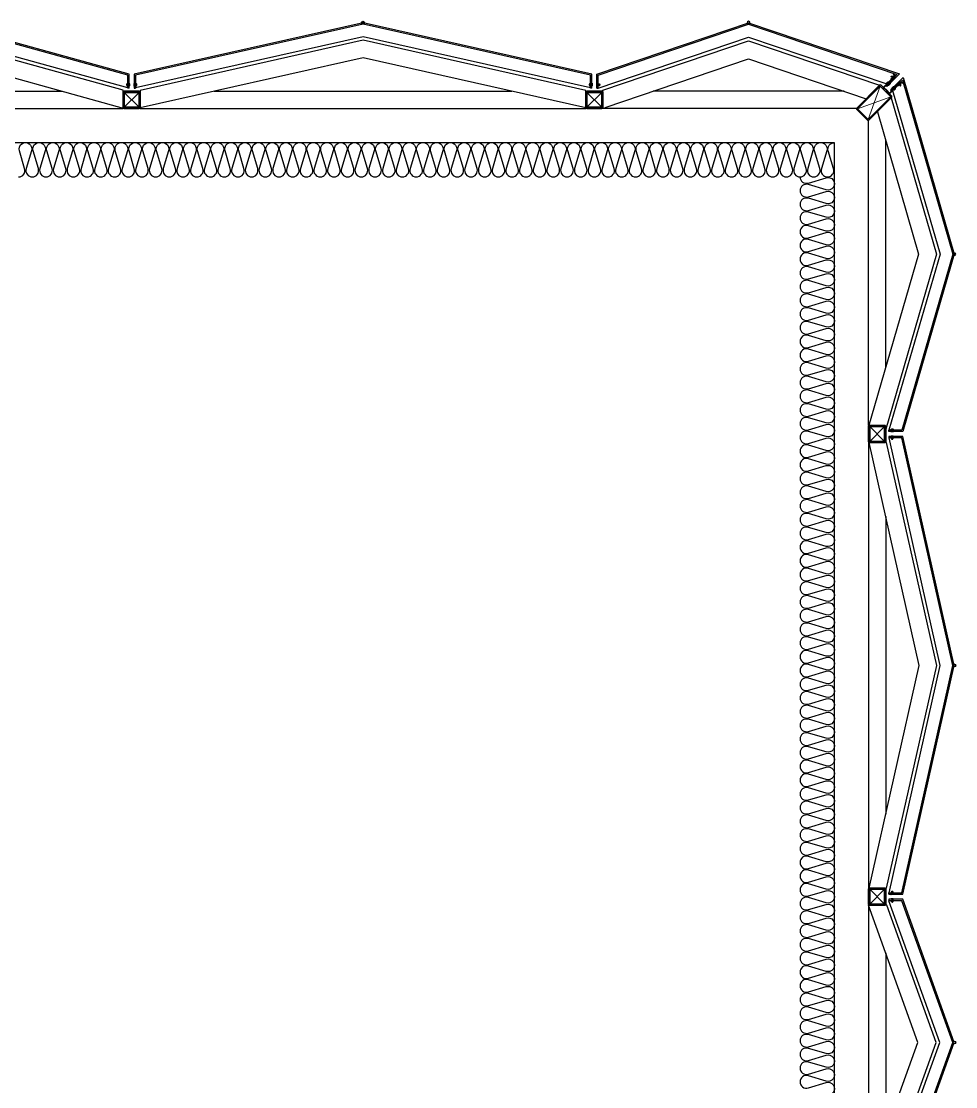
# Model space of a CAD drawing. Header units: millimetres. Extents: x -95754 to 177808, y 34455 to 149960.
# Drawn here: x 175082 to 177808, y 146351 to 149459 of the extents above; entities that cross this region are included whole.
import ezdxf

# ---------------------------------------------------------------- set-up
doc = ezdxf.new("R2010")
doc.units = ezdxf.units.MM
doc.header["$LTSCALE"] = 300
doc.linetypes.add('HID', pattern=[2.8, 1.8, -1])
for name, color, linetype in [('6FIN', 6, 'Continuous'), ('A-ELE', 7, 'Continuous'), ('A-하지철물', 55, 'Continuous'), ('alucobond', 4, 'Continuous'), ('ISL', 251, 'Continuous'), ('mold', 4, 'Continuous'), ('SHEET', 6, 'Continuous')]:
    doc.layers.add(name, color=color, linetype=linetype)
doc.layers.add('PIPE', color=3, linetype='Continuous', lineweight=5)

# ---------------------------------------------------------------- blocks, each defined once
blk = doc.blocks.new('EX-1100')
at = {"layer": '6FIN', "elevation": 0}
for points in [[(3.2, 204.1), (46.8, 204.1, 0.414214), (50, 207.3), (50, 250.9, 0.414214), (46.8, 254.1), (3.2, 254.1, 0.414214), (0, 250.9), (0, 207.3, 0.414214)], [(1146.8, 204.1), (1103.2, 204.1, -0.414214), (1100, 207.3), (1100, 250.9, -0.414214), (1103.2, 254.1), (1146.8, 254.1, -0.414214), (1150, 250.9), (1150, 207.3, -0.414214)]]:
    blk.add_lwpolyline(points, format="xyb", close=True, dxfattribs=at)
at = {"layer": 'A-하지철물'}
for p, q in [((1100, 254.1), (50, 254.1)), ((923.1, 204.1), (226.9, 204.1)), ((575, 55.9), (575, 107.8))]:
    blk.add_line(p, q, dxfattribs=at)
at = {"layer": 'A-하지철물', "elevation": 0}
blk.add_lwpolyline([(1100, 201.1), (1100, 253), (575, 107.8), (50, 253), (50, 201.1), (575, 55.9)], close=True, dxfattribs=at)
at = {"layer": 'A-하지철물'}
blk.add_circle((575, 4.1), 4.07, dxfattribs=at)
at = {"layer": 'alucobond', "color": 251, "linetype": 'HID', "ltscale": 10}
for p, q in [((31.5, 182.4), (31.5, 187.8)), ((31.5, 186.6), (39.5, 186.6)), ((32, 189.3), (32.5, 189.3)), ((32.5, 180.9), (32.5, 189.3)), ((38, 182.7), (38, 187.4)), ((39.5, 182.7), (39.5, 187.4)), ((1110.5, 182.7), (1110.5, 187.4)), ((1118.5, 186.6), (1110.5, 186.6)), ((1112, 182.7), (1112, 187.4)), ((1117.5, 180.9), (1117.5, 189.3)), ((1118, 189.3), (1117.5, 189.3)), ((1118.5, 182.4), (1118.5, 187.8)), ((30.2, 185.1), (41.5, 185.1)), ((31.5, 183.6), (39.5, 183.6)), ((32, 180.9), (32.5, 180.9)), ((1119.8, 185.1), (1108.5, 185.1)), ((1118.5, 183.6), (1110.5, 183.6)), ((1118, 180.9), (1117.5, 180.9))]:
    blk.add_line(p, q, dxfattribs=at)
at = {"layer": 'alucobond'}
for p, q in [((32.5, 195.1), (36.5, 195.1)), ((1117.5, 195.1), (1113.5, 195.1))]:
    blk.add_line(p, q, dxfattribs=at)
at = {"layer": 'alucobond', "color": 251, "linetype": 'HID', "ltscale": 10, "elevation": 0}
for points in [[(32, 189.3), (31.5, 187.8)], [(36.5, 194.5), (575, 45.6), (1113.5, 194.5)], [(1118, 189.3), (1118.5, 187.8)], [(32, 180.9), (31.5, 182.4)], [(1118, 180.9), (1118.5, 182.4)]]:
    blk.add_lwpolyline(points, dxfattribs=at)
at = {"layer": 'alucobond', "elevation": 0}
for points in [[(32.5, 195.1), (32.5, 154.1), (575, 4.1), (1117.5, 154.1), (1117.5, 195.1)], [(36.5, 195.1), (36.5, 157.1), (575, 8.2), (1113.5, 157.1), (1113.5, 195.1)], [(1113.5, 195.1), (1113.5, 157.2)]]:
    blk.add_lwpolyline(points, dxfattribs=at)
at = {"layer": 'alucobond', "color": 251, "linetype": 'HID', "ltscale": 10, "elevation": 0}
for points in [[(39.5, 186.6, -0.666667), (39.5, 183.6, -1.5)], [(1110.5, 186.6, 0.666667), (1110.5, 183.6, 1.5)]]:
    blk.add_lwpolyline(points, format="xyb", dxfattribs=at)
at = {"layer": 'alucobond', "color": 251, "linetype": 'HID', "ltscale": 10}
for centre, start, end in [((38.7, 187.4), 0, 180), ((1111.3, 187.4), 0, 180), ((38.7, 182.7), 180, 0), ((1111.3, 182.7), 180, 0)]:
    blk.add_arc(centre, 0.75, start, end, dxfattribs=at)
at = {"layer": 'mold', "color": 4, "elevation": 0}
for points in [[(25, 204.1), (25, 202.6)], [(1125, 204.1), (1125, 202.6)]]:
    blk.add_lwpolyline(points, dxfattribs=at)
at = {"layer": 'SHEET', "color": 8}
for p, q in [((46.8, 250.9), (3.2, 207.3)), ((3.2, 250.9), (46.8, 207.3)), ((1103.2, 250.9), (1146.8, 207.3)), ((1146.8, 250.9), (1103.2, 207.3))]:
    blk.add_line(p, q, dxfattribs=at)
at = {"layer": 'SHEET', "color": 8, "elevation": 0}
for points in [[(3.2, 207.3), (46.8, 207.3), (46.8, 250.9), (3.2, 250.9)], [(1146.8, 207.3), (1103.2, 207.3), (1103.2, 250.9), (1146.8, 250.9)]]:
    blk.add_lwpolyline(points, close=True, dxfattribs=at)
blk = doc.blocks.new('EX-1350')
at = {"layer": '6FIN', "elevation": 0}
for points in [[(3.2, 204.1), (46.8, 204.1, 0.414214), (50, 207.3), (50, 250.9, 0.414214), (46.8, 254.1), (3.2, 254.1, 0.414214), (0, 250.9), (0, 207.3, 0.414214)], [(1396.8, 204.1), (1353.2, 204.1, -0.414214), (1350, 207.3), (1350, 250.9, -0.414214), (1353.2, 254.1), (1396.8, 254.1, -0.414214), (1400, 250.9), (1400, 207.3, -0.414214)]]:
    blk.add_lwpolyline(points, format="xyb", close=True, dxfattribs=at)
at = {"layer": 'A-하지철물'}
for p, q in [((1350, 254.1), (50, 254.1)), ((1133.9, 204.1), (266.1, 204.1))]:
    blk.add_line(p, q, dxfattribs=at)
at = {"layer": 'A-하지철물', "elevation": 0}
for points in [[(49.7, 252.7), (700, 106.6), (1350.3, 252.7)], [(50, 254.1), (50, 201.4), (700, 55.3), (1350, 201.4), (1350, 254.1)]]:
    blk.add_lwpolyline(points, dxfattribs=at)
at = {"layer": 'A-하지철물'}
blk.add_circle((700, 4.1), 4.07, dxfattribs=at)
at = {"layer": 'alucobond', "color": 251, "linetype": 'HID', "ltscale": 10}
for p, q in [((31.5, 182.4), (31.5, 187.8)), ((31.5, 186.6), (39.5, 186.6)), ((32, 189.3), (32.5, 189.3)), ((32.5, 180.9), (32.5, 189.3)), ((38, 182.7), (38, 187.4)), ((39.5, 182.7), (39.5, 187.4)), ((1360.5, 182.7), (1360.5, 187.4)), ((1368.5, 186.6), (1360.5, 186.6)), ((1362, 182.7), (1362, 187.4)), ((1367.5, 180.9), (1367.5, 189.3)), ((1368, 189.3), (1367.5, 189.3)), ((1368.5, 182.4), (1368.5, 187.8)), ((30.2, 185.1), (41.5, 185.1)), ((31.5, 183.6), (39.5, 183.6)), ((32, 180.9), (32.5, 180.9)), ((1369.8, 185.1), (1358.5, 185.1)), ((1368.5, 183.6), (1360.5, 183.6)), ((1368, 180.9), (1367.5, 180.9))]:
    blk.add_line(p, q, dxfattribs=at)
at = {"layer": 'alucobond'}
for p, q in [((32.5, 195.1), (36.5, 195.1)), ((1367.5, 195.1), (1363.5, 195.1))]:
    blk.add_line(p, q, dxfattribs=at)
at = {"layer": 'alucobond', "color": 251, "linetype": 'HID', "ltscale": 10, "elevation": 0}
for points in [[(32, 189.3), (31.5, 187.8)], [(36.5, 194.2), (700, 45.1), (1363.5, 194.2)], [(1368, 189.3), (1368.5, 187.8)], [(32, 180.9), (31.5, 182.4)], [(1368, 180.9), (1368.5, 182.4)]]:
    blk.add_lwpolyline(points, dxfattribs=at)
at = {"layer": 'alucobond', "elevation": 0}
for points in [[(32.5, 195.1), (32.5, 154.1), (700, 4.1), (1367.5, 154.1), (1367.5, 195.1)], [(36.5, 195.1), (36.5, 157.3), (700, 8.2), (1363.5, 157.3), (1363.5, 195.1)]]:
    blk.add_lwpolyline(points, dxfattribs=at)
at = {"layer": 'alucobond', "color": 251, "linetype": 'HID', "ltscale": 10, "elevation": 0}
for points in [[(39.5, 186.6, -0.666667), (39.5, 183.6, -1.5)], [(1360.5, 186.6, 0.666667), (1360.5, 183.6, 1.5)]]:
    blk.add_lwpolyline(points, format="xyb", dxfattribs=at)
at = {"layer": 'alucobond', "color": 251, "linetype": 'HID', "ltscale": 10}
for centre, start, end in [((38.7, 187.4), 0, 180), ((1361.3, 187.4), 0, 180), ((38.7, 182.7), 180, 0), ((1361.3, 182.7), 180, 0)]:
    blk.add_arc(centre, 0.75, start, end, dxfattribs=at)
at = {"layer": 'mold', "color": 4, "elevation": 0}
for points in [[(25, 204.1), (25, 202.6)], [(1375, 204.1), (1375, 202.6)]]:
    blk.add_lwpolyline(points, dxfattribs=at)
at = {"layer": 'SHEET', "color": 8}
for p, q in [((46.8, 250.9), (3.2, 207.3)), ((3.2, 250.9), (46.8, 207.3)), ((1353.2, 250.9), (1396.8, 207.3)), ((1396.8, 250.9), (1353.2, 207.3))]:
    blk.add_line(p, q, dxfattribs=at)
at = {"layer": 'SHEET', "color": 8, "elevation": 0}
for points in [[(3.2, 207.3), (46.8, 207.3), (46.8, 250.9), (3.2, 250.9)], [(1396.8, 207.3), (1353.2, 207.3), (1353.2, 250.9), (1396.8, 250.9)]]:
    blk.add_lwpolyline(points, close=True, dxfattribs=at)
blk = doc.blocks.new('EX-850-1')
at = {"layer": '6FIN', "elevation": 0}
for points in [[(3.2, 204.1), (46.8, 204.1, 0.414214), (50, 207.3), (50, 250.9, 0.414214), (46.8, 254.1), (3.2, 254.1, 0.414214), (0, 250.9), (0, 207.3, 0.414214)], [(896.8, 204.1), (853.2, 204.1, -0.414214), (850, 207.3), (850, 250.9, -0.414214), (853.2, 254.1), (896.8, 254.1, -0.414214), (900, 250.9), (900, 207.3, -0.414214)]]:
    blk.add_lwpolyline(points, format="xyb", close=True, dxfattribs=at)
at = {"layer": 'A-하지철물'}
for p, q in [((850, 254.1), (50, 254.1)), ((710.9, 204.1), (189.1, 204.1))]:
    blk.add_line(p, q, dxfattribs=at)
at = {"layer": 'A-하지철물', "elevation": 0}
for points in [[(49.9, 254.1), (450, 110.3), (850.1, 254.1)], [(50, 204.1), (50, 200.9), (450, 57.2), (850, 200.9), (850, 204.1)]]:
    blk.add_lwpolyline(points, dxfattribs=at)
at = {"layer": 'A-하지철물'}
blk.add_circle((450, 4.1), 4.07, dxfattribs=at)
at = {"layer": 'alucobond', "color": 251, "linetype": 'HID', "ltscale": 10}
for p, q in [((31.5, 182.4), (31.5, 187.8)), ((31.5, 186.6), (39.5, 186.6)), ((32, 189.3), (32.5, 189.3)), ((32.5, 180.9), (32.5, 189.3)), ((38, 182.7), (38, 187.4)), ((39.5, 182.7), (39.5, 187.4)), ((860.5, 182.7), (860.5, 187.4)), ((868.5, 186.6), (860.5, 186.6)), ((862, 182.7), (862, 187.4)), ((867.5, 180.9), (867.5, 189.3)), ((868, 189.3), (867.5, 189.3)), ((868.5, 182.4), (868.5, 187.8)), ((30.2, 185.1), (41.5, 185.1)), ((31.5, 183.6), (39.5, 183.6)), ((32, 180.9), (32.5, 180.9)), ((869.8, 185.1), (858.5, 185.1)), ((868.5, 183.6), (860.5, 183.6)), ((868, 180.9), (867.5, 180.9))]:
    blk.add_line(p, q, dxfattribs=at)
at = {"layer": 'alucobond'}
for p, q in [((32.5, 195.1), (36.5, 195.1)), ((867.5, 195.1), (863.5, 195.1))]:
    blk.add_line(p, q, dxfattribs=at)
at = {"layer": 'alucobond', "color": 251, "linetype": 'HID', "ltscale": 10}
for points in [[(32, 189.3), (31.5, 187.8)], [(868, 189.3), (868.5, 187.8)], [(32, 180.9), (31.5, 182.4)], [(868, 180.9), (868.5, 182.4)]]:
    blk.add_lwpolyline(points, dxfattribs=at)
at = {"layer": 'alucobond', "elevation": 0}
for points in [[(32.5, 195.1), (32.5, 154.1), (450, 4.1), (867.5, 154.1), (867.5, 195.1)], [(36.5, 195.1), (36.5, 156.9), (450, 8.3), (863.5, 156.9), (863.5, 195.1)]]:
    blk.add_lwpolyline(points, dxfattribs=at)
at = {"layer": 'alucobond', "color": 251, "linetype": 'HID', "ltscale": 10, "elevation": 0}
blk.add_lwpolyline([(36.5, 195.1), (450, 46.6), (863.5, 195.1)], dxfattribs=at)
at = {"layer": 'alucobond', "color": 251, "linetype": 'HID', "ltscale": 10}
for points in [[(39.5, 186.6, -0.666667), (39.5, 183.6, -1.5)], [(860.5, 186.6, 0.666667), (860.5, 183.6, 1.5)]]:
    blk.add_lwpolyline(points, format="xyb", dxfattribs=at)
for centre, start, end in [((38.7, 187.4), 0, 180), ((861.3, 187.4), 0, 180), ((38.7, 182.7), 180, 0), ((861.3, 182.7), 180, 0)]:
    blk.add_arc(centre, 0.75, start, end, dxfattribs=at)
at = {"layer": 'mold', "color": 4}
for points in [[(25, 204.1), (25, 202.6)], [(875, 204.1), (875, 202.6)]]:
    blk.add_lwpolyline(points, dxfattribs=at)
at = {"layer": 'SHEET', "color": 8}
for p, q in [((46.8, 250.9), (3.2, 207.3)), ((3.2, 250.9), (46.8, 207.3)), ((853.2, 250.9), (896.8, 207.3)), ((896.8, 250.9), (853.2, 207.3))]:
    blk.add_line(p, q, dxfattribs=at)
at = {"layer": 'SHEET', "color": 8, "elevation": 0}
for points in [[(3.2, 207.3), (46.8, 207.3), (46.8, 250.9), (3.2, 250.9)], [(896.8, 207.3), (853.2, 207.3), (853.2, 250.9), (896.8, 250.9)]]:
    blk.add_lwpolyline(points, close=True, dxfattribs=at)
blk = doc.blocks.new('A$C604a228c')
at = {"layer": '6FIN', "elevation": 0}
for points in [[(186.8, 1011.4), (217.6, 1042.3, -0.414214), (222.2, 1042.3), (288.4, 976.1, -0.414214), (288.4, 971.5), (257.5, 940.7, -0.414214), (253, 940.7), (186.8, 1006.9, -0.414214)], [(1075.9, 1025), (1032.3, 1025, 0.414214), (1029.1, 1021.8), (1029.1, 978.2, 0.414214), (1032.3, 975), (1075.9, 975, 0.414214), (1079.1, 978.2), (1079.1, 1021.8, 0.414214)], [(204.1, 3.2), (204.1, 46.8, -0.414214), (207.3, 50), (250.9, 50, -0.414214), (254.1, 46.8), (254.1, 3.2, -0.414214), (250.9, 0), (207.3, 0, -0.414214)]]:
    blk.add_lwpolyline(points, format="xyb", close=True, dxfattribs=at)
at = {"layer": 'A-하지철물'}
for p, q in [((325.6, 1025), (882.6, 1025)), ((289.1, 975), (1029.1, 975)), ((254.1, 50), (254.1, 940)), ((204.1, 219.2), (204.1, 880.8))]:
    blk.add_line(p, q, dxfattribs=at)
at = {"layer": 'A-하지철물', "elevation": 0}
for points in [[(1029.1, 1025), (1029.1, 1028.1), (604.1, 1172.2), (221.8, 1042.6)], [(1022.3, 977.6), (604.1, 1119.4), (261.2, 1003.2)], [(188.2, 1005.5), (56.1, 550), (204.2, 39.3)], [(228.5, 965.2), (108.2, 550), (254.1, 46.7)]]:
    blk.add_lwpolyline(points, dxfattribs=at)
at = {"layer": 'A-하지철물'}
for centre in [(604.1, 1225), (4.1, 550)]:
    blk.add_circle(centre, 4.07, dxfattribs=at)
at = {"layer": 'alucobond', "color": 251, "linetype": 'HID', "ltscale": 10}
for p, q in [((180.9, 1068), (180.9, 1067.5)), ((180.9, 1067.5), (189.3, 1067.5)), ((182.4, 1068.5), (187.8, 1068.5)), ((182.7, 1062), (187.4, 1062)), ((182.7, 1060.5), (187.4, 1060.5)), ((183.6, 1068.5), (183.6, 1060.5)), ((185.1, 1069.8), (185.1, 1058.5)), ((186.6, 1068.5), (186.6, 1060.5)), ((189.3, 1068), (189.3, 1067.5)), ((159.3, 1044), (170.6, 1044)), ((160.6, 1046.7), (160.6, 1041.3)), ((160.6, 1045.5), (168.6, 1045.5)), ((160.6, 1042.5), (168.6, 1042.5)), ((161.1, 1048.2), (161.6, 1048.2)), ((161.1, 1039.8), (161.6, 1039.8)), ((161.6, 1048.2), (161.6, 1039.8)), ((167.1, 1046.4), (167.1, 1041.6)), ((168.6, 1046.4), (168.6, 1041.6)), ((176.9, 1031.7), (180.2, 1028.4)), ((185.1, 1036.6), (177.1, 1028.6)), ((183.1, 1036.7), (177.5, 1031.1)), ((177.9, 1032.8), (181.3, 1029.4)), ((185.3, 1034.6), (179.6, 1029)), ((180.9, 1038.3), (180.5, 1037.9)), ((180.5, 1037.9), (186.5, 1032)), ((182.3, 1037.6), (186.1, 1033.8)), ((186.8, 1032.4), (186.5, 1032)), ((190.8, 1048.2), (191.1, 1048.6)), ((191.1, 1048.6), (197.1, 1042.6)), ((191.5, 1046.8), (195.3, 1043)), ((192.3, 1045.9), (198, 1051.6)), ((192.5, 1044), (200.5, 1052)), ((194.4, 1043.8), (200.1, 1049.5)), ((196.3, 1051.1), (199.7, 1047.8)), ((196.7, 1042.3), (197.1, 1042.6)), ((197.4, 1052.2), (200.7, 1048.9)), ((1048.9, 1044), (1037.5, 1044)), ((1039.6, 1046.4), (1039.6, 1041.6)), ((1047.6, 1045.5), (1039.6, 1045.5)), ((1047.6, 1042.5), (1039.6, 1042.5)), ((1041.1, 1046.4), (1041.1, 1041.6)), ((1046.6, 1048.2), (1046.6, 1039.8)), ((1047.1, 1048.2), (1046.6, 1048.2)), ((1047.1, 1039.8), (1046.6, 1039.8)), ((1047.6, 1046.7), (1047.6, 1041.3)), ((180.9, 32.5), (189.3, 32.5)), ((180.9, 32), (180.9, 32.5)), ((182.4, 31.5), (187.8, 31.5)), ((182.7, 39.5), (187.4, 39.5)), ((182.7, 38), (187.4, 38)), ((183.6, 31.5), (183.6, 39.5)), ((185.1, 30.2), (185.1, 41.5)), ((186.6, 31.5), (186.6, 39.5)), ((189.3, 32), (189.3, 32.5))]:
    blk.add_line(p, q, dxfattribs=at)
at = {"layer": 'alucobond'}
for p, q in [((190.3, 1027.5), (187.8, 1025)), ((201.6, 1038.8), (204, 1041.3)), ((1046.6, 1033.9), (1042.6, 1033.9)), ((195.1, 32.5), (195.1, 36.5))]:
    blk.add_line(p, q, dxfattribs=at)
at = {"layer": 'alucobond', "elevation": 0}
for points in [[(1046.6, 1033.9), (1046.6, 1075), (604.1, 1225), (163.9, 1075.8), (201.2, 1038.5)], [(1042.6, 1033.9), (1042.6, 1072.1), (604.1, 1220.8), (171.3, 1074.1), (204, 1041.3)], [(190.6, 1027.9), (153.4, 1065.1), (4.1, 550), (154.1, 32.5), (195.1, 32.5)], [(187.8, 1025), (155.3, 1057.5), (8.2, 550), (157.1, 36.5), (195.1, 36.5)]]:
    blk.add_lwpolyline(points, dxfattribs=at)
at = {"layer": 'alucobond', "color": 251, "linetype": 'HID', "ltscale": 10, "elevation": 0}
for points in [[(1042.6, 1034.1), (604.1, 1182.8), (201.2, 1046.2)], [(180.9, 1068), (182.4, 1068.5)], [(189.3, 1068), (187.8, 1068.5)], [(183.9, 1026.8), (45.7, 550), (194.6, 36.5)], [(161.1, 1048.2), (160.6, 1046.7)], [(161.1, 1039.8), (160.6, 1041.3)], [(180.9, 1038.3), (182.3, 1037.6)], [(186.8, 1032.4), (186.1, 1033.8)], [(190.8, 1048.2), (191.5, 1046.8)], [(196.7, 1042.3), (195.3, 1043)], [(1047.1, 1048.2), (1047.6, 1046.7)], [(1047.1, 1039.8), (1047.6, 1041.3)], [(180.9, 32), (182.4, 31.5)], [(189.3, 32), (187.8, 31.5)]]:
    blk.add_lwpolyline(points, dxfattribs=at)
at = {"layer": 'alucobond', "elevation": 0}
for points in [[(202.2, 1026.8), (201.2, 1027.9), (209.3, 1036), (177, 1068.3), (180.8, 1076.4), (182.2, 1075.8), (178.8, 1068.7), (211.4, 1036)], [(202.2, 1026.8), (201.2, 1027.9), (193, 1019.8), (160.7, 1052.1), (153.4, 1048.6), (154, 1047.2), (160.4, 1050.3), (193, 1017.6)]]:
    blk.add_lwpolyline(points, close=True, dxfattribs=at)
at = {"layer": 'alucobond', "color": 251, "linetype": 'HID', "ltscale": 10, "elevation": 0}
for points in [[(186.6, 1060.5, -0.666667), (183.6, 1060.5, -1.5)], [(168.6, 1042.5, 0.666667), (168.6, 1045.5, 1.5)], [(179.6, 1029, -0.666667), (177.5, 1031.1, -1.5)], [(200.1, 1049.5, 0.666667), (198, 1051.6, 1.5)], [(1039.6, 1042.5, -0.666667), (1039.6, 1045.5, -1.5)], [(186.6, 39.5, 0.666667), (183.6, 39.5, 1.5)]]:
    blk.add_lwpolyline(points, format="xyb", dxfattribs=at)
at = {"layer": 'alucobond', "color": 251, "linetype": 'HID', "ltscale": 10}
for centre, start, end in [((182.7, 1061.3), 90, 270), ((187.4, 1061.3), 270, 90), ((167.8, 1046.4), 0, 180), ((167.8, 1041.6), 180, 0), ((177.4, 1032.2), 45, 225), ((180.7, 1028.9), 225, 45), ((196.8, 1051.7), 45, 225), ((200.2, 1048.3), 225, 45), ((1040.3, 1046.4), 0, 180), ((1040.3, 1041.6), 180, 0), ((182.7, 38.7), 90, 270), ((187.4, 38.7), 270, 90)]:
    blk.add_arc(centre, 0.75, start, end, dxfattribs=at)
at = {"layer": 'mold', "color": 4, "elevation": 0}
for points in [[(1054.1, 1025), (1054.1, 1026.5)], [(204.1, 25), (202.6, 25)]]:
    blk.add_lwpolyline(points, dxfattribs=at)
at = {"layer": 'PIPE', "color": 1}
for p, q in [((217.6, 1042.3), (219.9, 1044.5)), ((222.2, 1042.3), (219.9, 1044.5)), ((255.3, 943), (219.9, 1040)), ((255.3, 943), (219.9, 1040)), ((286.1, 973.8), (189.1, 1009.2)), ((286.1, 973.8), (189.1, 1009.2))]:
    blk.add_line(p, q, dxfattribs=at)
at = {"layer": 'PIPE', "elevation": 0}
blk.add_lwpolyline([(217.6, 1042.3), (186.8, 1011.4, 0.414214), (186.8, 1006.9), (253, 940.7, 0.414214), (257.5, 940.7), (288.4, 971.5, 0.414214), (288.4, 976.1), (222.2, 1042.3, 0.414214)], format="xyb", close=True, dxfattribs=at)
blk.add_lwpolyline([(219.9, 1040), (189.1, 1009.2), (255.3, 943), (286.1, 973.8)], close=True, dxfattribs=at)
at = {"layer": 'SHEET', "color": 8}
for p, q in [((1032.3, 978.2), (1075.9, 1021.8)), ((1075.9, 978.2), (1032.3, 1021.8)), ((250.9, 46.8), (207.3, 3.2)), ((250.9, 3.2), (207.3, 46.8))]:
    blk.add_line(p, q, dxfattribs=at)
at = {"layer": 'SHEET', "color": 8, "elevation": 0}
for points in [[(189.1, 1009.2), (219.9, 1040), (286.1, 973.8), (255.3, 943)], [(1075.9, 1021.8), (1032.3, 1021.8), (1032.3, 978.2), (1075.9, 978.2)], [(207.3, 3.2), (207.3, 46.8), (250.9, 46.8), (250.9, 3.2)]]:
    blk.add_lwpolyline(points, close=True, dxfattribs=at)

msp = doc.modelspace()

# ---------------------------------------------------------------- linework, layer by layer
at = {"layer": 'ISL', "elevation": 0}
for points in [[(177453.6, 143605), (177453.6, 149105), (170653.6, 149105)], [(177353.6, 143605), (177453.6, 143605), (177453.6, 149105), (170653.6, 149105), (170653.6, 148805)]]:
    msp.add_lwpolyline(points, dxfattribs=at)
for points in [[(175073.6, 149005, 0.509267), (175091.3, 149029.3), (175075.9, 149080.8, -1.372593), (175111.3, 149080.8), (175095.9, 149029.3, 0.509267), (175113.6, 149005, 0.509267), (175131.3, 149029.3), (175115.9, 149080.8, -1.372593), (175151.3, 149080.8), (175135.9, 149029.3, 0.509267), (175153.6, 149005, 0.509267), (175171.3, 149029.3), (175155.9, 149080.8, -1.372593), (175191.3, 149080.8), (175175.9, 149029.3, 0.509267), (175193.6, 149005, 0.509267), (175211.3, 149029.3), (175195.9, 149080.8, -1.372593), (175231.3, 149080.8), (175215.9, 149029.3, 0.509267), (175233.6, 149005, 0.509267), (175251.3, 149029.3), (175235.9, 149080.8, -1.372593), (175271.3, 149080.8), (175255.9, 149029.3, 0.509267), (175273.6, 149005, 0.509267), (175291.3, 149029.3), (175275.9, 149080.8, -1.372593), (175311.3, 149080.8), (175295.9, 149029.3, 0.509267), (175313.6, 149005, 0.509267), (175331.3, 149029.3), (175315.9, 149080.8, -1.372593), (175351.3, 149080.8), (175335.9, 149029.3, 0.509267), (175353.6, 149005, 0.509267), (175371.3, 149029.3), (175355.9, 149080.8, -1.372593), (175391.3, 149080.8), (175375.9, 149029.3, 0.509267), (175393.6, 149005, 0.509267), (175411.3, 149029.3), (175395.9, 149080.8, -1.372593), (175431.3, 149080.8), (175415.9, 149029.3, 0.509267), (175433.6, 149005, 0.509267), (175451.3, 149029.3), (175435.9, 149080.8, -1.372593), (175471.3, 149080.8), (175455.9, 149029.3, 0.509267), (175473.6, 149005, 0.509267), (175491.3, 149029.3), (175475.9, 149080.8, -1.372593), (175511.3, 149080.8), (175495.9, 149029.3, 0.509267), (175513.6, 149005, 0.509267), (175531.3, 149029.3), (175515.9, 149080.8, -1.372593), (175551.3, 149080.8), (175535.9, 149029.3, 0.509267), (175553.6, 149005, 0.509267), (175571.3, 149029.3), (175555.9, 149080.8, -1.372593), (175591.3, 149080.8), (175575.9, 149029.3, 0.509267), (175593.6, 149005, 0.509267), (175611.3, 149029.3), (175595.9, 149080.8, -1.372593), (175631.3, 149080.8), (175615.9, 149029.3, 0.509267), (175633.6, 149005, 0.509267), (175651.3, 149029.3), (175635.9, 149080.8, -1.372593), (175671.3, 149080.8), (175655.9, 149029.3, 0.509267), (175673.6, 149005, 0.509267), (175691.3, 149029.3), (175675.9, 149080.8, -1.372593), (175711.3, 149080.8), (175695.9, 149029.3, 0.509267), (175713.6, 149005, 0.509267), (175731.3, 149029.3), (175715.9, 149080.8, -1.372593), (175751.3, 149080.8), (175735.9, 149029.3, 0.509267), (175753.6, 149005, 0.509267), (175771.3, 149029.3), (175755.9, 149080.8, -1.372593), (175791.3, 149080.8), (175775.9, 149029.3, 0.509267), (175793.6, 149005, 0.509267), (175811.3, 149029.3), (175795.9, 149080.8, -1.372593), (175831.3, 149080.8), (175815.9, 149029.3, 0.509267), (175833.6, 149005, 0.509267), (175851.3, 149029.3), (175835.9, 149080.8, -1.372593), (175871.3, 149080.8), (175855.9, 149029.3, 0.509267), (175873.6, 149005, 0.509267), (175891.3, 149029.3), (175875.9, 149080.8, -1.372593), (175911.3, 149080.8), (175895.9, 149029.3, 0.509267), (175913.6, 149005, 0.509267), (175931.3, 149029.3), (175915.9, 149080.8, -1.372593), (175951.3, 149080.8), (175935.9, 149029.3, 0.509267), (175953.6, 149005, 0.509267), (175971.3, 149029.3), (175955.9, 149080.8, -1.372593), (175991.3, 149080.8), (175975.9, 149029.3, 0.509267), (175993.6, 149005, 0.509267), (176011.3, 149029.3), (175995.9, 149080.8, -1.372593), (176031.3, 149080.8), (176015.9, 149029.3, 0.509267), (176033.6, 149005, 0.509267), (176051.3, 149029.3), (176035.9, 149080.8, -1.372593), (176071.3, 149080.8), (176055.9, 149029.3, 0.509267), (176073.6, 149005, 0.509267), (176091.3, 149029.3), (176075.9, 149080.8, -1.372593), (176111.3, 149080.8), (176095.9, 149029.3, 0.509267), (176113.6, 149005, 0.509267), (176131.3, 149029.3), (176115.9, 149080.8, -1.372593), (176151.3, 149080.8), (176135.9, 149029.3, 0.509267), (176153.6, 149005, 0.509267), (176171.3, 149029.3), (176155.9, 149080.8, -1.372593), (176191.3, 149080.8), (176175.9, 149029.3, 0.509267), (176193.6, 149005, 0.509267), (176211.3, 149029.3), (176195.9, 149080.8, -1.372593), (176231.3, 149080.8), (176215.9, 149029.3, 0.509267), (176233.6, 149005, 0.509267), (176251.3, 149029.3), (176235.9, 149080.8, -1.372593), (176271.3, 149080.8), (176255.9, 149029.3, 0.509267), (176273.6, 149005, 0.509267), (176291.3, 149029.3), (176275.9, 149080.8, -1.372593), (176311.3, 149080.8), (176295.9, 149029.3, 0.509267), (176313.6, 149005, 0.509267), (176331.3, 149029.3), (176315.9, 149080.8, -1.372593), (176351.3, 149080.8), (176335.9, 149029.3, 0.509267), (176353.6, 149005, 0.509267), (176371.3, 149029.3), (176355.9, 149080.8, -1.372593), (176391.3, 149080.8), (176375.9, 149029.3, 0.509267), (176393.6, 149005, 0.509267), (176411.3, 149029.3), (176395.9, 149080.8, -1.372593), (176431.3, 149080.8), (176415.9, 149029.3, 0.509267), (176433.6, 149005, 0.509267), (176451.3, 149029.3), (176435.9, 149080.8, -1.372593), (176471.3, 149080.8), (176455.9, 149029.3, 0.509267), (176473.6, 149005, 0.509267), (176491.3, 149029.3), (176475.9, 149080.8, -1.372593), (176511.3, 149080.8), (176495.9, 149029.3, 0.509267), (176513.6, 149005, 0.509267), (176531.3, 149029.3), (176515.9, 149080.8, -1.372593), (176551.3, 149080.8), (176535.9, 149029.3, 0.509267), (176553.6, 149005, 0.509267), (176571.3, 149029.3), (176555.9, 149080.8, -1.372593), (176591.3, 149080.8), (176575.9, 149029.3, 0.509267), (176593.6, 149005, 0.509267), (176611.3, 149029.3), (176595.9, 149080.8, -1.372593), (176631.3, 149080.8), (176615.9, 149029.3, 0.509267), (176633.6, 149005, 0.509267), (176651.3, 149029.3), (176635.9, 149080.8, -1.372593), (176671.3, 149080.8), (176655.9, 149029.3, 0.509267), (176673.6, 149005, 0.509267), (176691.3, 149029.3), (176675.9, 149080.8, -1.372593), (176711.3, 149080.8), (176695.9, 149029.3, 0.509267), (176713.6, 149005, 0.509267), (176731.3, 149029.3), (176715.9, 149080.8, -1.372593), (176751.3, 149080.8), (176735.9, 149029.3, 0.509267), (176753.6, 149005, 0.509267), (176771.3, 149029.3), (176755.9, 149080.8, -1.372593), (176791.3, 149080.8), (176775.9, 149029.3, 0.509267), (176793.6, 149005, 0.509267), (176811.3, 149029.3), (176795.9, 149080.8, -1.372593), (176831.3, 149080.8), (176815.9, 149029.3, 0.509267), (176833.6, 149005, 0.509267), (176851.3, 149029.3), (176835.9, 149080.8, -1.372593), (176871.3, 149080.8), (176855.9, 149029.3, 0.509267), (176873.6, 149005, 0.509267), (176891.3, 149029.3), (176875.9, 149080.8, -1.372593), (176911.3, 149080.8), (176895.9, 149029.3, 0.509267), (176913.6, 149005, 0.509267), (176931.3, 149029.3), (176915.9, 149080.8, -1.372593), (176951.3, 149080.8), (176935.9, 149029.3, 0.509267), (176953.6, 149005, 0.509267), (176971.3, 149029.3), (176955.9, 149080.8, -1.372593), (176991.3, 149080.8), (176975.9, 149029.3, 0.509267), (176993.6, 149005, 0.509267), (177011.3, 149029.3), (176995.9, 149080.8, -1.372593), (177031.3, 149080.8), (177015.9, 149029.3, 0.509267), (177033.6, 149005, 0.509267), (177051.3, 149029.3), (177035.9, 149080.8, -1.372593), (177071.3, 149080.8), (177055.9, 149029.3, 0.509267), (177073.6, 149005, 0.509267), (177091.3, 149029.3), (177075.9, 149080.8, -1.372593), (177111.3, 149080.8), (177095.9, 149029.3, 0.509267), (177113.6, 149005, 0.509267), (177131.3, 149029.3), (177115.9, 149080.8, -1.372593), (177151.3, 149080.8), (177135.9, 149029.3, 0.509267), (177153.6, 149005, 0.509267), (177171.3, 149029.3), (177155.9, 149080.8, -1.372593), (177191.3, 149080.8), (177175.9, 149029.3, 0.509267), (177193.6, 149005, 0.509267), (177211.3, 149029.3), (177195.9, 149080.8, -1.372593), (177231.3, 149080.8), (177215.9, 149029.3, 0.509267), (177233.6, 149005, 0.509267), (177251.3, 149029.3), (177235.9, 149080.8, -1.372593), (177271.3, 149080.8), (177255.9, 149029.3, 0.509267), (177273.6, 149005, 0.509267), (177291.3, 149029.3), (177275.9, 149080.8, -1.372593), (177311.3, 149080.8), (177295.9, 149029.3, 0.509267), (177313.6, 149005, 0.509267), (177331.3, 149029.3), (177315.9, 149080.8, -1.372593), (177351.3, 149080.8), (177335.9, 149029.3, 0.509267), (177353.6, 149005, 0.509267), (177371.3, 149029.3), (177355.9, 149080.8, -1.372593), (177391.3, 149080.8), (177375.9, 149029.3, 0.509267), (177393.6, 149005, 0.509267), (177411.3, 149029.3), (177395.9, 149080.8, -1.372593), (177431.3, 149080.8), (177415.9, 149029.3, 0.509267), (177433.6, 149005, 0.509267), (177451.3, 149029.3), (177435.9, 149080.8, -0.508361), (177453.6, 149105, -0.508361)], [(177353.6, 149005, 0.509267), (177377.8, 148987.3), (177429.3, 149002.7, -1.372593), (177429.3, 148967.3), (177377.8, 148982.7, 0.509267), (177353.6, 148965, 0.509267), (177377.8, 148947.3), (177429.3, 148962.7, -1.372593), (177429.3, 148927.3), (177377.8, 148942.7, 0.509267), (177353.6, 148925, 0.509267), (177377.8, 148907.3), (177429.3, 148922.7, -1.372593), (177429.3, 148887.3), (177377.8, 148902.7, 0.509267), (177353.6, 148885, 0.509267), (177377.8, 148867.3), (177429.3, 148882.7, -1.372593), (177429.3, 148847.3), (177377.8, 148862.7, 0.509267), (177353.6, 148845, 0.509267), (177377.8, 148827.3), (177429.3, 148842.7, -1.372593), (177429.3, 148807.3), (177377.8, 148822.7, 0.509267), (177353.6, 148805, 0.509267), (177377.8, 148787.3), (177429.3, 148802.7, -1.372593), (177429.3, 148767.3), (177377.8, 148782.7, 0.509267), (177353.6, 148765, 0.509267), (177377.8, 148747.3), (177429.3, 148762.7, -1.372593), (177429.3, 148727.3), (177377.8, 148742.7, 0.509267), (177353.6, 148725, 0.509267), (177377.8, 148707.3), (177429.3, 148722.7, -1.372593), (177429.3, 148687.3), (177377.8, 148702.7, 0.509267), (177353.6, 148685, 0.509267), (177377.8, 148667.3), (177429.3, 148682.7, -1.372593), (177429.3, 148647.3), (177377.8, 148662.7, 0.509267), (177353.6, 148645, 0.509267), (177377.8, 148627.3), (177429.3, 148642.7, -1.372593), (177429.3, 148607.3), (177377.8, 148622.7, 0.509267), (177353.6, 148605, 0.509267), (177377.8, 148587.3), (177429.3, 148602.7, -1.372593), (177429.3, 148567.3), (177377.8, 148582.7, 0.509267), (177353.6, 148565, 0.509267), (177377.8, 148547.3), (177429.3, 148562.7, -1.372593), (177429.3, 148527.3), (177377.8, 148542.7, 0.509267), (177353.6, 148525, 0.509267), (177377.8, 148507.3), (177429.3, 148522.7, -1.372593), (177429.3, 148487.3), (177377.8, 148502.7, 0.509267), (177353.6, 148485, 0.509267), (177377.8, 148467.3), (177429.3, 148482.7, -1.372593), (177429.3, 148447.3), (177377.8, 148462.7, 0.509267), (177353.6, 148445, 0.509267), (177377.8, 148427.3), (177429.3, 148442.7, -1.372593), (177429.3, 148407.3), (177377.8, 148422.7, 0.509267), (177353.6, 148405, 0.509267), (177377.8, 148387.3), (177429.3, 148402.7, -1.372593), (177429.3, 148367.3), (177377.8, 148382.7, 0.509267), (177353.6, 148365, 0.509267), (177377.8, 148347.3), (177429.3, 148362.7, -1.372593), (177429.3, 148327.3), (177377.8, 148342.7, 0.509267), (177353.6, 148325, 0.509267), (177377.8, 148307.3), (177429.3, 148322.7, -1.372593), (177429.3, 148287.3), (177377.8, 148302.7, 0.509267), (177353.6, 148285, 0.509267), (177377.8, 148267.3), (177429.3, 148282.7, -1.372593), (177429.3, 148247.3), (177377.8, 148262.7, 0.509267), (177353.6, 148245, 0.509267), (177377.8, 148227.3), (177429.3, 148242.7, -1.372593), (177429.3, 148207.3), (177377.8, 148222.7, 0.509267), (177353.6, 148205, 0.509267), (177377.8, 148187.3), (177429.3, 148202.7, -1.372593), (177429.3, 148167.3), (177377.8, 148182.7, 0.509267), (177353.6, 148165, 0.509267), (177377.8, 148147.3), (177429.3, 148162.7, -1.372593), (177429.3, 148127.3), (177377.8, 148142.7, 0.509267), (177353.6, 148125, 0.509267), (177377.8, 148107.3), (177429.3, 148122.7, -1.372593), (177429.3, 148087.3), (177377.8, 148102.7, 0.509267), (177353.6, 148085, 0.509267), (177377.8, 148067.3), (177429.3, 148082.7, -1.372593), (177429.3, 148047.3), (177377.8, 148062.7, 0.509267), (177353.6, 148045, 0.509267), (177377.8, 148027.3), (177429.3, 148042.7, -1.372593), (177429.3, 148007.3), (177377.8, 148022.7, 0.509267), (177353.6, 148005, 0.509267), (177377.8, 147987.3), (177429.3, 148002.7, -1.372593), (177429.3, 147967.3), (177377.8, 147982.7, 0.509267), (177353.6, 147965, 0.509267), (177377.8, 147947.3), (177429.3, 147962.7, -1.372593), (177429.3, 147927.3), (177377.8, 147942.7, 0.509267), (177353.6, 147925, 0.509267), (177377.8, 147907.3), (177429.3, 147922.7, -1.372593), (177429.3, 147887.3), (177377.8, 147902.7, 0.509267), (177353.6, 147885, 0.509267), (177377.8, 147867.3), (177429.3, 147882.7, -1.372593), (177429.3, 147847.3), (177377.8, 147862.7, 0.509267), (177353.6, 147845, 0.509267), (177377.8, 147827.3), (177429.3, 147842.7, -1.372593), (177429.3, 147807.3), (177377.8, 147822.7, 0.509267), (177353.6, 147805, 0.509267), (177377.8, 147787.3), (177429.3, 147802.7, -1.372593), (177429.3, 147767.3), (177377.8, 147782.7, 0.509267), (177353.6, 147765, 0.509267), (177377.8, 147747.3), (177429.3, 147762.7, -1.372593), (177429.3, 147727.3), (177377.8, 147742.7, 0.509267), (177353.6, 147725, 0.509267), (177377.8, 147707.3), (177429.3, 147722.7, -1.372593), (177429.3, 147687.3), (177377.8, 147702.7, 0.509267), (177353.6, 147685, 0.509267), (177377.8, 147667.3), (177429.3, 147682.7, -1.372593), (177429.3, 147647.3), (177377.8, 147662.7, 0.509267), (177353.6, 147645, 0.509267), (177377.8, 147627.3), (177429.3, 147642.7, -1.372593), (177429.3, 147607.3), (177377.8, 147622.7, 0.509267), (177353.6, 147605, 0.509267), (177377.8, 147587.3), (177429.3, 147602.7, -1.372593), (177429.3, 147567.3), (177377.8, 147582.7, 0.509267), (177353.6, 147565, 0.509267), (177377.8, 147547.3), (177429.3, 147562.7, -1.372593), (177429.3, 147527.3), (177377.8, 147542.7, 0.509267), (177353.6, 147525, 0.509267), (177377.8, 147507.3), (177429.3, 147522.7, -1.372593), (177429.3, 147487.3), (177377.8, 147502.7, 0.509267), (177353.6, 147485, 0.509267), (177377.8, 147467.3), (177429.3, 147482.7, -1.372593), (177429.3, 147447.3), (177377.8, 147462.7, 0.509267), (177353.6, 147445, 0.509267), (177377.8, 147427.3), (177429.3, 147442.7, -1.372593), (177429.3, 147407.3), (177377.8, 147422.7, 0.509267), (177353.6, 147405, 0.509267), (177377.8, 147387.3), (177429.3, 147402.7, -1.372593), (177429.3, 147367.3), (177377.8, 147382.7, 0.509267), (177353.6, 147365, 0.509267), (177377.8, 147347.3), (177429.3, 147362.7, -1.372593), (177429.3, 147327.3), (177377.8, 147342.7, 0.509267), (177353.6, 147325, 0.509267), (177377.8, 147307.3), (177429.3, 147322.7, -1.372593), (177429.3, 147287.3), (177377.8, 147302.7, 0.509267), (177353.6, 147285, 0.509267), (177377.8, 147267.3), (177429.3, 147282.7, -1.372593), (177429.3, 147247.3), (177377.8, 147262.7, 0.509267), (177353.6, 147245, 0.509267), (177377.8, 147227.3), (177429.3, 147242.7, -1.372593), (177429.3, 147207.3), (177377.8, 147222.7, 0.509267), (177353.6, 147205, 0.509267), (177377.8, 147187.3), (177429.3, 147202.7, -1.372593), (177429.3, 147167.3), (177377.8, 147182.7, 0.509267), (177353.6, 147165, 0.509267), (177377.8, 147147.3), (177429.3, 147162.7, -1.372593), (177429.3, 147127.3), (177377.8, 147142.7, 0.509267), (177353.6, 147125, 0.509267), (177377.8, 147107.3), (177429.3, 147122.7, -1.372593), (177429.3, 147087.3), (177377.8, 147102.7, 0.509267), (177353.6, 147085, 0.509267), (177377.8, 147067.3), (177429.3, 147082.7, -1.372593), (177429.3, 147047.3), (177377.8, 147062.7, 0.509267), (177353.6, 147045, 0.509267), (177377.8, 147027.3), (177429.3, 147042.7, -1.372593), (177429.3, 147007.3), (177377.8, 147022.7, 0.509267), (177353.6, 147005, 0.509267), (177377.8, 146987.3), (177429.3, 147002.7, -1.372593), (177429.3, 146967.3), (177377.8, 146982.7, 0.509267), (177353.6, 146965, 0.509267), (177377.8, 146947.3), (177429.3, 146962.7, -1.372593), (177429.3, 146927.3), (177377.8, 146942.7, 0.509267), (177353.6, 146925, 0.509267), (177377.8, 146907.3), (177429.3, 146922.7, -1.372593), (177429.3, 146887.3), (177377.8, 146902.7, 0.509267), (177353.6, 146885, 0.509267), (177377.8, 146867.3), (177429.3, 146882.7, -1.372593), (177429.3, 146847.3), (177377.8, 146862.7, 0.509267), (177353.6, 146845, 0.509267), (177377.8, 146827.3), (177429.3, 146842.7, -1.372593), (177429.3, 146807.3), (177377.8, 146822.7, 0.509267), (177353.6, 146805, 0.509267), (177377.8, 146787.3), (177429.3, 146802.7, -1.372593), (177429.3, 146767.3), (177377.8, 146782.7, 0.509267), (177353.6, 146765, 0.509267), (177377.8, 146747.3), (177429.3, 146762.7, -1.372593), (177429.3, 146727.3), (177377.8, 146742.7, 0.509267), (177353.6, 146725, 0.509267), (177377.8, 146707.3), (177429.3, 146722.7, -1.372593), (177429.3, 146687.3), (177377.8, 146702.7, 0.509267), (177353.6, 146685, 0.509267), (177377.8, 146667.3), (177429.3, 146682.7, -1.372593), (177429.3, 146647.3), (177377.8, 146662.7, 0.509267), (177353.6, 146645, 0.509267), (177377.8, 146627.3), (177429.3, 146642.7, -1.372593), (177429.3, 146607.3), (177377.8, 146622.7, 0.509267), (177353.6, 146605, 0.509267), (177377.8, 146587.3), (177429.3, 146602.7, -1.372593), (177429.3, 146567.3), (177377.8, 146582.7, 0.509267), (177353.6, 146565, 0.509267), (177377.8, 146547.3), (177429.3, 146562.7, -1.372593), (177429.3, 146527.3), (177377.8, 146542.7, 0.509267), (177353.6, 146525, 0.509267), (177377.8, 146507.3), (177429.3, 146522.7, -1.372593), (177429.3, 146487.3), (177377.8, 146502.7, 0.509267), (177353.6, 146485, 0.509267), (177377.8, 146467.3), (177429.3, 146482.7, -1.372593), (177429.3, 146447.3), (177377.8, 146462.7, 0.509267), (177353.6, 146445, 0.509267), (177377.8, 146427.3), (177429.3, 146442.7, -1.372593), (177429.3, 146407.3), (177377.8, 146422.7, 0.509267), (177353.6, 146405, 0.509267), (177377.8, 146387.3), (177429.3, 146402.7, -1.372593), (177429.3, 146367.3), (177377.8, 146382.7, 0.509267), (177353.6, 146365, 0.509267), (177377.8, 146347.3), (177429.3, 146362.7, -1.372593), (177429.3, 146327.3)]]:
    msp.add_lwpolyline(points, format="xyb", dxfattribs=at)

# ---------------------------------------------------------------- block references
at = {"layer": 'A-ELE', "xscale": -1}
msp.add_blockref('A$C604a228c', (177807.6, 148230), dxfattribs=at)
at = {"layer": 'A-하지철물'}
for name, p, rotation in [('EX-1100', (175428.6, 149459.1), 180), ('EX-1350', (176778.6, 149459.1), 180), ('EX-1350', (177807.6, 146880), 90), ('EX-850-1', (177807.6, 146030), 90)]:
    msp.add_blockref(name, p, dxfattribs=dict(at, rotation=rotation))

doc.saveas('drawing.dxf')
